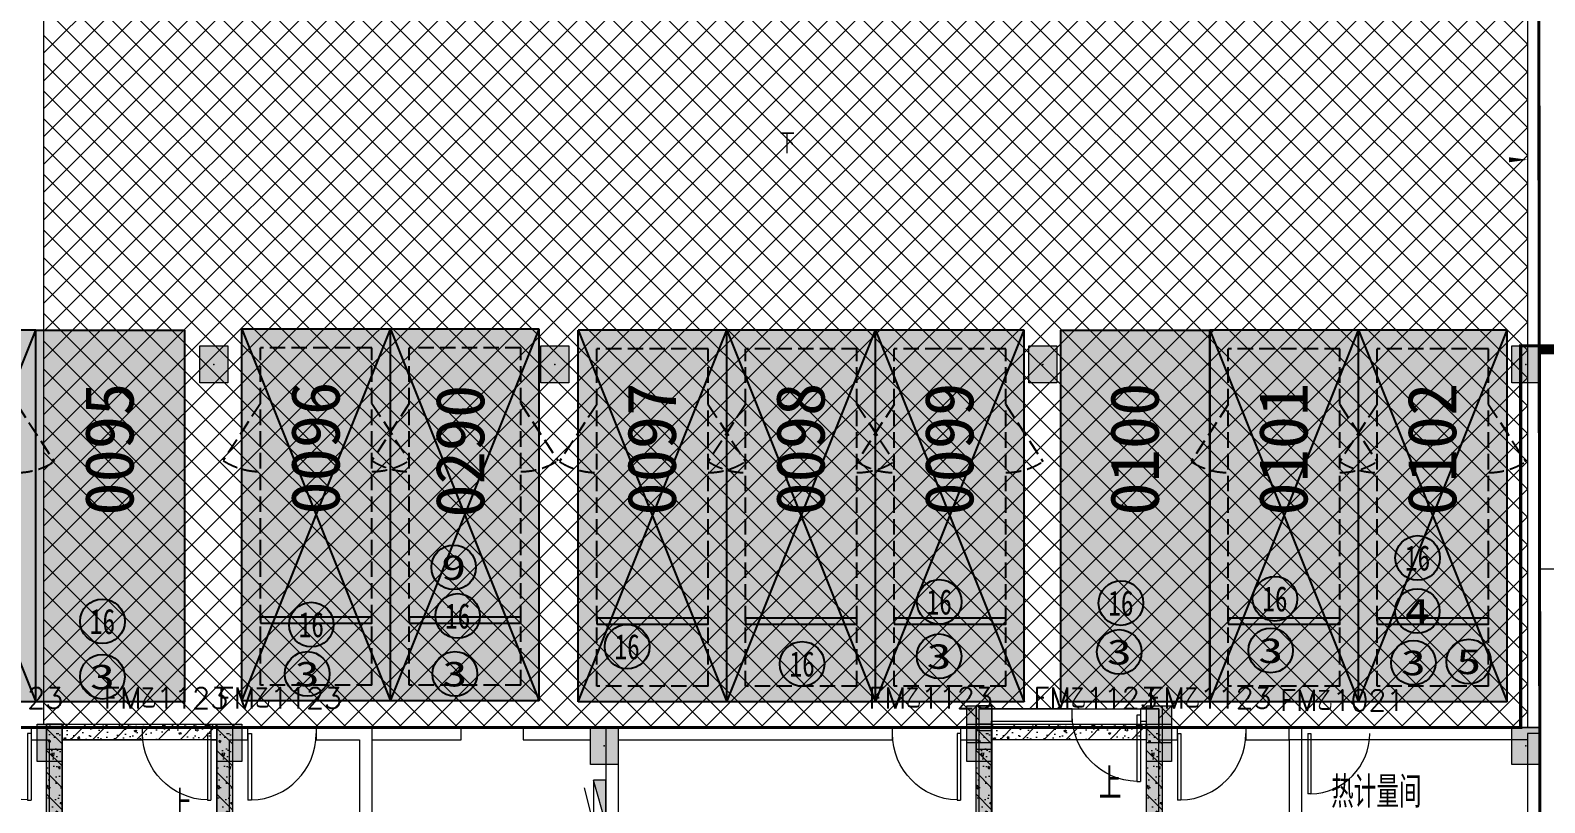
# Model space of a CAD drawing. Extents: x -264757 to 1033689, y 4049843 to 4347093.
# Drawn here: x -49302 to -24865, y 4259662 to 4272132 of the extents above; entities that cross this region are included whole.
import ezdxf
from ezdxf.enums import TextEntityAlignment as Align
from ezdxf.xclip import XClip

# ---------------------------------------------------------------- set-up
doc = ezdxf.new("R2010")
doc.units = 0
doc.header["$LTSCALE"] = 1000
doc.header["$MEASUREMENT"] = 0
doc.header["$XCLIPFRAME"] = 0
doc.linetypes.add('AX-01DK-PB01$1$A-001-车位参照B1$0$A-001-车位参照B1$0$A-001-车位参照B1$0$A-H4-001-基本图形$0$A-001-车位B1$0$DASH', pattern=[0.35, 0.25, -0.1])
doc.linetypes.add('DASH', pattern=[0.35, 0.25, -0.1])
for name, color, linetype in [('AX-01DK-PB01$0$A-2-Text', 8, 'Continuous'), ('不利因素1-紧邻消火栓', 7, 'Continuous'), ('不利因素3-紧邻房间出入口', 7, 'Continuous'), ('不利因素4-紧邻行车坡道', 7, 'Continuous'), ('不利因素5-单面靠墙', 7, 'Continuous'), ('不利因素9-坡道上停车', 7, 'Continuous'), ('不可售车位', 255, 'Continuous'), ('大车位', 7, 'Continuous')]:
    doc.layers.add(name, color=color, linetype=linetype)
doc.layers.add('AX-01DK-PB01$0$AX-001DK-01-PB01-02$0$A-3-WinF(Text)', color=8, linetype='Continuous', plot=False)
doc.layers.add('无关图层', color=8, linetype='Continuous', lineweight=0)
doc.layers.add('车位归属楼栋范围线', color=7, linetype='Continuous', true_color=0x19e6c7)
doc.styles.add('AX-01DK-PB01$0$_TCH_DIM', font='SIMPLEX', dxfattribs={"bigfont": 'GBCBIG'})
doc.styles.add('AX-01DK-PB01$0$AX-001DK-01-PB01-02$0$_TCH_WINDOW', font='SIMPLEX', dxfattribs={"bigfont": 'GBCBIG'})
doc.styles.add('AX-01DK-PB01$1$AX-001DK-01-PB01-02$0$Standard', font='gbenor.shx', dxfattribs={"bigfont": 'gbcbig.shx'})
doc.styles.add('AX-ACK-BIANH1$0$黑体', font='simhei.ttf')
doc.styles.add('AX-ACK-P01-WALL$0$黑体', font='simhei.ttf')
doc.styles.add('SX-ACK-PB01-WNC-ALL$0$黑体', font='simhei.ttf')
doc.styles.add('黑体', font='simhei.ttf')

# ---------------------------------------------------------------- blocks, each defined once
blk = doc.blocks.new('SX-ACK-PB01-WNC-ALL$0$20200722.21182536')
at = {"layer": '不利因素3-紧邻房间出入口', "true_color": 0xe4d218}
h = blk.add_hatch(color=52, dxfattribs=at)
h.dxf.hatch_style = 1
edge = h.paths.add_edge_path()
edge.add_arc((360, 360), 360, 0, 360)
at = {"layer": '不利因素3-紧邻房间出入口'}
blk.add_circle((360, 360), 360, dxfattribs=at)
at = {"layer": '不利因素3-紧邻房间出入口', "style": 'SX-ACK-PB01-WNC-ALL$0$黑体', "width": 1.390625}
blk.add_text('3', height=407, dxfattribs=at).set_placement((156, 156), (564, 156), align=Align.FIT)
blk = doc.blocks.new('20200722.21182971')
at = {"layer": '不利因素4-紧邻行车坡道', "true_color": 0x9591ce}
h = blk.add_hatch(color=193, dxfattribs=at)
h.dxf.hatch_style = 1
edge = h.paths.add_edge_path()
edge.add_arc((360, 360), 360, 0, 360)
at = {"layer": '不利因素4-紧邻行车坡道'}
blk.add_circle((360, 360), 360, dxfattribs=at)
at = {"layer": '不利因素4-紧邻行车坡道', "style": '黑体', "width": 1.390625}
blk.add_text('4', height=407, dxfattribs=at).set_placement((156, 156), (564, 156), align=Align.FIT)
blk = doc.blocks.new('AX-ACK-P01-WALL$0$20200722.21184440')
at = {"layer": '不利因素9-坡道上停车', "true_color": 0x6a96bd}
h = blk.add_hatch(color=153, dxfattribs=at)
h.dxf.hatch_style = 1
edge = h.paths.add_edge_path()
edge.add_arc((360, 360), 360, 0, 360)
at = {"layer": '不利因素9-坡道上停车'}
blk.add_circle((360, 360), 360, dxfattribs=at)
at = {"layer": '不利因素9-坡道上停车', "style": 'AX-ACK-P01-WALL$0$黑体', "width": 0.695313}
blk.add_text('16', height=407.3, dxfattribs=at).set_placement((156, 156), (564, 156), align=Align.FIT)
blk = doc.blocks.new('20200722.21175556')
at = {"layer": '不利因素1-紧邻消火栓', "true_color": 0x3c6a45}
h = blk.add_hatch(color=97, dxfattribs=at)
h.dxf.hatch_style = 1
edge = h.paths.add_edge_path()
edge.add_arc((360, 360), 360, 0, 360)
at = {"layer": '不利因素1-紧邻消火栓'}
blk.add_circle((360, 360), 360, dxfattribs=at)
at = {"layer": '不利因素1-紧邻消火栓', "style": '黑体', "width": 1.390625}
blk.add_text('9', height=407, dxfattribs=at).set_placement((156, 156), (564, 156), align=Align.FIT)
blk = doc.blocks.new('SX-ACK-PB01-WNC-ALL$0$20200722.21183209')
at = {"layer": '不利因素5-单面靠墙', "true_color": 0x6d711d}
h = blk.add_hatch(color=66, dxfattribs=at)
h.dxf.hatch_style = 1
edge = h.paths.add_edge_path()
edge.add_arc((360, 360), 360, 0, 360)
at = {"layer": '不利因素5-单面靠墙'}
blk.add_circle((360, 360), 360, dxfattribs=at)
at = {"layer": '不利因素5-单面靠墙', "style": 'SX-ACK-PB01-WNC-ALL$0$黑体', "width": 1.390625}
blk.add_text('5', height=407, dxfattribs=at).set_placement((156, 156), (564, 156), align=Align.FIT)
blk = doc.blocks.new('sadfsadfasf')
at = {"layer": '不可售车位', "true_color": 0x757b8a}
h = blk.add_hatch(color=8, dxfattribs=at)
h.dxf.hatch_style = 1
h.paths.add_polyline_path([(2400, 6000), (2400, 0), (0, 0), (0, 6000)])
at = {"layer": '不可售车位', "color": 8, "true_color": 0x757b8a}
blk.add_lwpolyline([(2400, 6000), (2400, 0), (0, 0), (0, 6000)], close=True, dxfattribs=at)
blk = doc.blocks.new('AX-01DK-PB01$0$$DorLib2D$00000001')
at = {"layer": '无关图层'}
for p, q in [((0.45, 0.975), (0.5, 0.975)), ((0.45, 0), (0.45, 0.975)), ((0.5, 0), (0.5, 0.975)), ((0.5, 0), (0.45, 0))]:
    blk.add_line(p, q, dxfattribs=at)
at = {"layer": '无关图层', "lineweight": 13}
blk.add_arc((0.475, 0), 0.975, 91.4693, 180, dxfattribs=at)
blk = doc.blocks.new('AX-01DK-PB01$0$$DorLib2D$00000213')
at = {"layer": '无关图层', "const_width": 0.02}
blk.add_lwpolyline([(0.5, 0), (-0.5, 0)], dxfattribs=at)
blk = doc.blocks.new('SX-613-PB02-WNC')
at = {"layer": '无关图层'}
for points in [[(21350, 16270), (21350, 15670), (20950, 15670), (20950, 16270)], [(21350, 16270), (21100, 16270), (21100, 15870), (21350, 15870)], [(24250, 16270), (24250, 15670), (23850, 15670), (23850, 16270)], [(36350, 16270), (36350, 15670), (35950, 15670), (35950, 16270)], [(36350, 16270), (36100, 16270), (36100, 15870), (36350, 15870)], [(39250, 16270), (39250, 15670), (38850, 15670), (38850, 16270)]]:
    blk.add_hatch(color=256, dxfattribs=at).paths.add_polyline_path(points)
h = blk.add_hatch(color=256, dxfattribs=at)
h.dxf.hatch_style = 1
h.paths.add_polyline_path([(21100, 16220), (21350, 16220), (21350, 12650), (21100, 12650)])
h = blk.add_hatch(color=256, dxfattribs=at)
h.dxf.hatch_style = 1
h.paths.add_polyline_path([(23850, 16220), (24100, 16220), (24100, 12650), (23850, 12650)])
h = blk.add_hatch(color=256, dxfattribs=at)
h.dxf.hatch_style = 1
h.paths.add_polyline_path([(36100, 16220), (36350, 16220), (36350, 12650), (36100, 12650)])
h = blk.add_hatch(color=256, dxfattribs=at)
h.dxf.hatch_style = 1
h.paths.add_polyline_path([(38850, 16220), (39100, 16220), (39100, 12650), (38850, 12650)])
for points in [[(21350, 16270), (21350, 15670), (20950, 15670), (20950, 16270)], [(21350, 12550), (21100, 12550), (21100, 16270), (21350, 16270)], [(21100, 16270), (21350, 16270), (21350, 12650), (21100, 12650)], [(21350, 16270), (21100, 16270), (21100, 15870), (21350, 15870)], [(24250, 16270), (24250, 15670), (23850, 15670), (23850, 16270)], [(24100, 12550), (23850, 12550), (23850, 16270), (24100, 16270)], [(23850, 16270), (24100, 16270), (24100, 12650), (23850, 12650)], [(36350, 16270), (36350, 15670), (35950, 15670), (35950, 16270)], [(36350, 12550), (36100, 12550), (36100, 16270), (36350, 16270)], [(36100, 16270), (36350, 16270), (36350, 12650), (36100, 12650)], [(36350, 16270), (36100, 16270), (36100, 15870), (36350, 15870)], [(39250, 16270), (39250, 15670), (38850, 15670), (38850, 16270)], [(39100, 12550), (38850, 12550), (38850, 16270), (39100, 16270)], [(38850, 16270), (39100, 16270), (39100, 12650), (38850, 12650)]]:
    blk.add_lwpolyline(points, close=True, dxfattribs=at)
blk = doc.blocks.new('SX-613-PB02-DQ')
at = {"layer": '无关图层'}
h = blk.add_hatch(dxfattribs=at)
h.set_pattern_fill('ARMORED', color=256, scale=50, angle=90, style=0)
h.set_pattern_definition([(140, (4127576.97, 75403.6), (31.376067, 358.630091), [37.5, -412.5]), (85, (4127576.97, 75403.6), (-376.096067, -69.375667), [30, -330]), (190.4514, (4127579.6, 75433.5), (-344.71977, 289.25469), [31.870095, -350.571056]), (136.1842, (4127476.97, 75403.6), (82.759507, 533.620524), [56.25, -618.75]), (186.6356, (4127483.87, 75448.1), (-487.058935, 467.33135), [47.805144, -525.8565]), (81.1842, (4127476.97, 75403.6), (-487.0593, 467.33097), [45, -495]), (111, (4127501.97, 75453.6), (201.309445, 298.453526), [37.5, -412.5]), (56, (4127501.97, 75453.6), (-362.575023, 121.657666), [30, -330]), (161.4514, (4127518.75, 75478.5), (-161.265248, 420.111314), [31.870095, -350.571056]), (127.5, (4127576.97, 75403.61), (-166.446927, 6.0799277), [0, -326, 0, -335, 0, -331.25]), (97.5, (4127576.97, 75403.61), (-197.205856, 131.534769), [0, -191, 0, -318.5, 0, -126.25]), (57.5, (4127576.97, 75292.11), (11.277436, 266.911218), [0, -125, 0, -390, 0, -517.5]), (47.5, (4127576.97, 75242.11), (-50.052491, 291.593085), [0, -162.5, 0, -259, 0, -367.5]), (135, (4127576.97, 75403.6), (-176.776695, -176.776695), [])])
h.paths.add_polyline_path([(22199, 13950), (22199, 17870), (22449, 17870), (22449, 13950)])
h = blk.add_hatch(dxfattribs=at)
h.set_pattern_fill('ARMORED', color=256, scale=50, style=0)
h.set_pattern_definition([(50, (82483.1, -4087458.02), (358.630091, -31.376067), [37.5, -412.5]), (355, (82483.1, -4087458.02), (-69.375667, 376.096067), [30, -330]), (100.4514, (82513, -4087460.64), (289.25469, 344.71977), [31.870095, -350.571056]), (46.1842, (82483.1, -4087358), (533.620524, -82.759507), [56.25, -618.75]), (96.6356, (82527.6, -4087364.9), (467.33135, 487.058935), [47.805144, -525.8565]), (351.1842, (82483.1, -4087358), (467.33097, 487.0593), [45, -495]), (21, (82533.1, -4087383.02), (298.453526, -201.309445), [37.5, -412.5]), (326, (82533.1, -4087383.02), (121.657666, 362.575023), [30, -330]), (71.4514, (82557.98, -4087399.8), (420.111314, 161.265248), [31.870095, -350.571056]), (37.5, (82483.11, -4087458.02), (6.0799277, 166.446927), [0, -326, 0, -335, 0, -331.25]), (7.5, (82483.11, -4087458.02), (131.534769, 197.205856), [0, -191, 0, -318.5, 0, -126.25]), (327.5, (82371.61, -4087458.02), (266.911218, -11.277436), [0, -125, 0, -390, 0, -517.5]), (317.5, (82321.6, -4087458.02), (291.593085, 50.052491), [0, -162.5, 0, -259, 0, -367.5]), (45, (82483.1, -4087458.02), (-176.776695, 176.776695), [])])
h.paths.add_polyline_path([(22449, 17920), (24949, 17920), (24949, 17670), (22449, 17670)])
h = blk.add_hatch(dxfattribs=at)
h.set_pattern_fill('ARMORED', color=256, scale=50, angle=90, style=0)
h.set_pattern_definition([(140, (4130326.97, 75403.6), (31.376067, 358.630091), [37.5, -412.5]), (85, (4130326.97, 75403.6), (-376.096067, -69.375667), [30, -330]), (190.4514, (4130329.6, 75433.5), (-344.71977, 289.25469), [31.870095, -350.571056]), (136.1842, (4130226.97, 75403.6), (82.759507, 533.620524), [56.25, -618.75]), (186.6356, (4130233.87, 75448.1), (-487.058935, 467.33135), [47.805144, -525.8565]), (81.1842, (4130226.97, 75403.6), (-487.0593, 467.33097), [45, -495]), (111, (4130251.97, 75453.6), (201.309445, 298.453526), [37.5, -412.5]), (56, (4130251.97, 75453.6), (-362.575023, 121.657666), [30, -330]), (161.4514, (4130268.75, 75478.48), (-161.265248, 420.111314), [31.870095, -350.571056]), (127.5, (4130326.97, 75403.61), (-166.446927, 6.0799277), [0, -326, 0, -335, 0, -331.25]), (97.5, (4130326.97, 75403.61), (-197.205856, 131.534769), [0, -191, 0, -318.5, 0, -126.25]), (57.5, (4130326.97, 75292.11), (11.277436, 266.911218), [0, -125, 0, -390, 0, -517.5]), (47.5, (4130326.97, 75242.1), (-50.052491, 291.593085), [0, -162.5, 0, -259, 0, -367.5]), (135, (4130326.97, 75403.6), (-176.776695, -176.776695), [])])
h.paths.add_polyline_path([(24949, 13950), (24949, 17870), (25199, 17870), (25199, 13950)])
h = blk.add_hatch(dxfattribs=at)
h.set_pattern_fill('ARMORED', color=256, scale=50, angle=90, style=0)
h.set_pattern_definition([(140, (4142577.15, 75403.6), (31.376067, 358.630091), [37.5, -412.5]), (85, (4142577.15, 75403.6), (-376.096067, -69.375667), [30, -330]), (190.4514, (4142579.77, 75433.5), (-344.71977, 289.25469), [31.870095, -350.571056]), (136.1842, (4142477.15, 75403.6), (82.759507, 533.620524), [56.25, -618.75]), (186.6356, (4142484.05, 75448.1), (-487.058935, 467.33135), [47.805144, -525.8565]), (81.1842, (4142477.15, 75403.6), (-487.0593, 467.33097), [45, -495]), (111, (4142502.15, 75453.6), (201.309445, 298.453526), [37.5, -412.5]), (56, (4142502.15, 75453.6), (-362.575023, 121.657666), [30, -330]), (161.4514, (4142518.93, 75478.5), (-161.265248, 420.111314), [31.870095, -350.571056]), (127.5, (4142577.15, 75403.61), (-166.446927, 6.0799277), [0, -326, 0, -335, 0, -331.25]), (97.5, (4142577.15, 75403.61), (-197.205856, 131.534769), [0, -191, 0, -318.5, 0, -126.25]), (57.5, (4142577.15, 75292.11), (11.277436, 266.911218), [0, -125, 0, -390, 0, -517.5]), (47.5, (4142577.15, 75242.11), (-50.052491, 291.593085), [0, -162.5, 0, -259, 0, -367.5]), (135, (4142577.15, 75403.6), (-176.776695, -176.776695), [])])
h.paths.add_polyline_path([(37199, 13950), (37199, 17870), (37449, 17870), (37449, 13950)])
h = blk.add_hatch(dxfattribs=at)
h.set_pattern_fill('ARMORED', color=256, scale=50, style=0)
h.set_pattern_definition([(50, (97482.93, -4087458.02), (358.630091, -31.376067), [37.5, -412.5]), (355, (97482.93, -4087458.02), (-69.375667, 376.096067), [30, -330]), (100.4514, (97512.8, -4087460.64), (289.25469, 344.71977), [31.870095, -350.571056]), (46.1842, (97482.93, -4087358), (533.620524, -82.759507), [56.25, -618.75]), (96.6356, (97527.4, -4087364.9), (467.33135, 487.058935), [47.805144, -525.8565]), (351.1842, (97482.9, -4087358), (467.33097, 487.0593), [45, -495]), (21, (97532.93, -4087383.02), (298.453526, -201.309445), [37.5, -412.5]), (326, (97532.93, -4087383.02), (121.657666, 362.575023), [30, -330]), (71.4514, (97557.8, -4087399.8), (420.111314, 161.265248), [31.870095, -350.571056]), (37.5, (97482.93, -4087458.02), (6.0799277, 166.446927), [0, -326, 0, -335, 0, -331.25]), (7.5, (97482.93, -4087458.02), (131.534769, 197.205856), [0, -191, 0, -318.5, 0, -126.25]), (327.5, (97371.43, -4087458.02), (266.911218, -11.277436), [0, -125, 0, -390, 0, -517.5]), (317.5, (97321.43, -4087458.02), (291.593085, 50.052491), [0, -162.5, 0, -259, 0, -367.5]), (45, (97482.93, -4087458.02), (-176.776695, 176.776695), [])])
h.paths.add_polyline_path([(37449, 17920), (39949, 17920), (39949, 17670), (37449, 17670)])
h = blk.add_hatch(dxfattribs=at)
h.set_pattern_fill('ARMORED', color=256, scale=50, angle=90, style=0)
h.set_pattern_definition([(140, (4145327.15, 75403.6), (31.376067, 358.630091), [37.5, -412.5]), (85, (4145327.15, 75403.6), (-376.096067, -69.375667), [30, -330]), (190.4514, (4145329.77, 75433.5), (-344.71977, 289.25469), [31.870095, -350.571056]), (136.1842, (4145227.15, 75403.6), (82.759507, 533.620524), [56.25, -618.75]), (186.6356, (4145234.05, 75448.1), (-487.058935, 467.33135), [47.805144, -525.8565]), (81.1842, (4145227.15, 75403.6), (-487.0593, 467.33097), [45, -495]), (111, (4145252.15, 75453.6), (201.309445, 298.453526), [37.5, -412.5]), (56, (4145252.15, 75453.6), (-362.575023, 121.657666), [30, -330]), (161.4514, (4145268.93, 75478.48), (-161.265248, 420.111314), [31.870095, -350.571056]), (127.5, (4145327.15, 75403.61), (-166.446927, 6.0799277), [0, -326, 0, -335, 0, -331.25]), (97.5, (4145327.15, 75403.61), (-197.205856, 131.534769), [0, -191, 0, -318.5, 0, -126.25]), (57.5, (4145327.15, 75292.11), (11.277436, 266.911218), [0, -125, 0, -390, 0, -517.5]), (47.5, (4145327.15, 75242.1), (-50.052491, 291.593085), [0, -162.5, 0, -259, 0, -367.5]), (135, (4145327.15, 75403.6), (-176.776695, -176.776695), [])])
h.paths.add_polyline_path([(39949, 13950), (39949, 17870), (40199, 17870), (40199, 13950)])
for points in [[(22199, 13950), (22199, 17920), (22449, 17920), (22449, 13950)], [(22449, 17920), (24949, 17920), (24949, 17670), (22449, 17670)], [(24949, 13950), (24949, 17920), (25199, 17920), (25199, 13950)], [(37199, 13950), (37199, 17920), (37449, 17920), (37449, 13950)], [(37449, 17920), (39949, 17920), (39949, 17670), (37449, 17670)], [(39949, 13950), (39949, 17920), (40199, 17920), (40199, 13950)]]:
    blk.add_lwpolyline(points, close=True, dxfattribs=at)
blk = doc.blocks.new('SX-CK-PB001-WNC$1$20211103.13313578')
at = {"layer": '无关图层'}
h = blk.add_hatch(color=256, dxfattribs=at)
h.dxf.hatch_style = 1
h.paths.add_polyline_path([(0, 600), (450, 600), (450, 0), (0, 0)])
blk.add_lwpolyline([(0, 600), (450, 600), (450, 0), (0, 0)], close=True, dxfattribs=at)
blk.add_point((225, 300), dxfattribs=at)
blk = doc.blocks.new('PX-03CK-XHS$1$$TWTSYS$00000508')
at = {"layer": '无关图层'}
for p, q in [((-0.5, 0.5), (0.324, 1.224)), ((-0.5, 0.5), (-0.5, -0.5)), ((-0.5, -0.5), (0.5, 0.5)), ((0.5, 0.5), (-0.5, 0.5)), ((0.5, -0.5), (0.5, 0.5)), ((-0.5, -0.5), (0.5, -0.5))]:
    blk.add_line(p, q, dxfattribs=at)
blk.add_solid([(0.5, -0.5), (0.5, 0.5), (-0.5, -0.5)], dxfattribs=at)

msp = doc.modelspace()

# ---------------------------------------------------------------- hatches: boundary and pattern name
at = {"layer": '大车位', "true_color": 0xe806f9}
h = msp.add_hatch(color=6, dxfattribs=at)
h.dxf.hatch_style = 1
h.paths.add_polyline_path([(-49214.5, 4267291.8), (-49214.5, 4261291.8), (-51614.5, 4261291.8), (-51614.5, 4267291.8)])
h = msp.add_hatch(color=6, dxfattribs=at)
h.dxf.hatch_style = 1
h.paths.add_polyline_path([(-43489.2, 4267308), (-43489.2, 4261308), (-45889.2, 4261308), (-45889.2, 4267308)])
h = msp.add_hatch(color=6, dxfattribs=at)
h.dxf.hatch_style = 1
h.paths.add_polyline_path([(-41089.2, 4267308), (-41089.2, 4261308), (-43489.2, 4261308), (-43489.2, 4267308)])
h = msp.add_hatch(color=6, dxfattribs=at)
h.dxf.hatch_style = 1
h.paths.add_polyline_path([(-38062.6, 4267291.8), (-38062.6, 4261291.8), (-40462.6, 4261291.8), (-40462.6, 4267291.8)])
h = msp.add_hatch(color=6, dxfattribs=at)
h.dxf.hatch_style = 1
h.paths.add_polyline_path([(-35662.6, 4267291.8), (-35662.6, 4261291.8), (-38062.6, 4261291.8), (-38062.6, 4267291.8)])
h = msp.add_hatch(color=6, dxfattribs=at)
h.dxf.hatch_style = 1
h.paths.add_polyline_path([(-33262.6, 4267291.8), (-33262.6, 4261291.8), (-35662.6, 4261291.8), (-35662.6, 4267291.8)])
h = msp.add_hatch(color=6, dxfattribs=at)
h.dxf.hatch_style = 1
h.paths.add_polyline_path([(-27870.6, 4267291.8), (-27870.6, 4261291.8), (-30270.6, 4261291.8), (-30270.6, 4267291.8)])
h = msp.add_hatch(color=6, dxfattribs=at)
h.dxf.hatch_style = 1
h.paths.add_polyline_path([(-25470.6, 4267291.8), (-25470.6, 4261291.8), (-27870.6, 4261291.8), (-27870.6, 4267291.8)])
at = {"layer": '无关图层'}
for points in [[(-33789.3, 4261228), (-33789.3, 4260628), (-34189.3, 4260628), (-34189.3, 4261228)], [(-33789.1, 4261228), (-34039.1, 4261228), (-34039.1, 4260828), (-33789.1, 4260828)], [(-30889.1, 4261228), (-30889.1, 4260628), (-31289.1, 4260628), (-31289.1, 4261228)], [(-48789.1, 4260928), (-48789.1, 4260328), (-49189.1, 4260328), (-49189.1, 4260928)], [(-48789.1, 4260928), (-49039.1, 4260928), (-49039.1, 4260528), (-48789.1, 4260528)], [(-45888.9, 4260928), (-45888.9, 4260328), (-46288.9, 4260328), (-46288.9, 4260928)]]:
    msp.add_hatch(color=256, dxfattribs=at).paths.add_polyline_path(points)
h = msp.add_hatch(color=256, dxfattribs=at)
h.dxf.hatch_style = 1
h.paths.add_polyline_path([(-34039.1, 4261228), (-33789.1, 4261228), (-33789.1, 4257308), (-34039.1, 4257308)])
h = msp.add_hatch(color=256, dxfattribs=at)
h.dxf.hatch_style = 1
h.paths.add_polyline_path([(-31289.1, 4261228), (-31039.1, 4261228), (-31039.1, 4257308), (-31289.1, 4257308)])
h = msp.add_hatch(color=256, dxfattribs=at)
h.dxf.hatch_style = 1
h.paths.add_polyline_path([(-49039.1, 4260878), (-48789.1, 4260878), (-48789.1, 4257308), (-49039.1, 4257308)])
h = msp.add_hatch(color=256, dxfattribs=at)
h.dxf.hatch_style = 1
h.paths.add_polyline_path([(-46289.1, 4260878), (-46039.1, 4260878), (-46039.1, 4257308), (-46289.1, 4257308)])

# ---------------------------------------------------------------- linework, layer by layer
at = {"layer": '大车位', "color": 83}
for p, q in [((-49214.5, 4267291.8, 0), (-51614.5, 4267291.8, 0)), ((-49214.5, 4261291.8), (-49214.5, 4267291.8, 0)), ((-45889.2, 4261308, 0), (-45889.2, 4267308)), ((-43489.2, 4267308), (-45889.2, 4267308)), ((-43489.2, 4261308, 0), (-43489.2, 4267308)), ((-41089.2, 4267308), (-43489.2, 4267308)), ((-43489.2, 4261308, 0), (-43489.2, 4267308)), ((-41089.2, 4261308, 0), (-41089.2, 4267308)), ((-40462.6, 4261291.8, 0), (-40462.6, 4267291.8, 0)), ((-38062.6, 4267291.8, 0), (-40462.6, 4267291.8, 0)), ((-38062.6, 4261291.8, 0), (-38062.6, 4267291.8, 0)), ((-38062.6, 4261291.8, 0), (-38062.6, 4267291.8, 0)), ((-35662.6, 4267291.8, 0), (-38062.6, 4267291.8, 0)), ((-35662.6, 4261291.8, 0), (-35662.6, 4267291.8, 0)), ((-35662.6, 4261291.8, 0), (-35662.6, 4267291.8, 0)), ((-33262.6, 4267291.8, 0), (-35662.6, 4267291.8, 0)), ((-33262.6, 4261291.8, 0), (-33262.6, 4267291.8, 0)), ((-30270.6, 4261291.8, 0), (-30270.6, 4267291.8, 0)), ((-27870.6, 4267291.8, 0), (-30270.6, 4267291.8, 0)), ((-27870.6, 4261291.8, 0), (-27870.6, 4267291.8, 0)), ((-27870.6, 4261291.8, 0), (-27870.6, 4267291.8, 0)), ((-25470.6, 4267291.8, 0), (-27870.6, 4267291.8, 0)), ((-25470.6, 4261291.8, 0), (-25470.6, 4267291.8, 0)), ((-49214.5, 4261291.8), (-51614.5, 4261291.8)), ((-43489.2, 4261308, 0), (-45889.2, 4261308, 0)), ((-41089.2, 4261308, 0), (-43489.2, 4261308, 0)), ((-38062.6, 4261291.8, 0), (-40462.6, 4261291.8, 0)), ((-35662.6, 4261291.8, 0), (-38062.6, 4261291.8, 0)), ((-33262.6, 4261291.8, 0), (-35662.6, 4261291.8, 0)), ((-27870.6, 4261291.8, 0), (-30270.6, 4261291.8, 0)), ((-25470.6, 4261291.8, 0), (-27870.6, 4261291.8, 0))]:
    msp.add_line(p, q, dxfattribs=at)
at = {"layer": '大车位', "color": 8, "linetype": 'AX-01DK-PB01$1$A-001-车位参照B1$0$A-001-车位参照B1$0$A-001-车位参照B1$0$A-H4-001-基本图形$0$A-001-车位B1$0$DASH'}
for p, q in [((-43789.2, 4267008), (-45589.2, 4267008)), ((-45589.2, 4261558, 0), (-45589.2, 4267008)), ((-43789.2, 4261558, 0), (-43789.2, 4267008)), ((-41389.2, 4267008), (-43189.2, 4267008)), ((-43189.2, 4261558, 0), (-43189.2, 4267008)), ((-41389.2, 4261558, 0), (-41389.2, 4267008)), ((-38362.6, 4266991.8, 0), (-40162.6, 4266991.8, 0)), ((-40162.6, 4261541.8, 0), (-40162.6, 4266991.8, 0)), ((-38362.6, 4261541.8, 0), (-38362.6, 4266991.8, 0)), ((-35962.6, 4266991.8, 0), (-37762.6, 4266991.8, 0)), ((-37762.6, 4261541.8, 0), (-37762.6, 4266991.8, 0)), ((-35962.6, 4261541.8, 0), (-35962.6, 4266991.8, 0)), ((-33562.6, 4266991.8, 0), (-35362.6, 4266991.8, 0)), ((-35362.6, 4261541.8, 0), (-35362.6, 4266991.8, 0)), ((-33562.6, 4261541.8, 0), (-33562.6, 4266991.8, 0)), ((-28170.6, 4266991.8, 0), (-29970.6, 4266991.8, 0)), ((-29970.6, 4261541.8, 0), (-29970.6, 4266991.8, 0)), ((-28170.6, 4261541.8, 0), (-28170.6, 4266991.8, 0)), ((-25770.6, 4266991.8, 0), (-27570.6, 4266991.8, 0)), ((-27570.6, 4261541.8, 0), (-27570.6, 4266991.8, 0)), ((-25770.6, 4261541.8, 0), (-25770.6, 4266991.8, 0)), ((-43789.2, 4261558, 0), (-45589.2, 4261558, 0)), ((-41389.2, 4261558, 0), (-43189.2, 4261558, 0)), ((-38362.6, 4261541.8, 0), (-40162.6, 4261541.8, 0)), ((-35962.6, 4261541.8, 0), (-37762.6, 4261541.8, 0)), ((-33562.6, 4261541.8, 0), (-35362.6, 4261541.8, 0)), ((-28170.6, 4261541.8, 0), (-29970.6, 4261541.8, 0)), ((-25770.6, 4261541.8, 0), (-27570.6, 4261541.8, 0))]:
    msp.add_line(p, q, dxfattribs=at)
at = {"layer": '大车位', "color": 83, "elevation": 0}
for points in [[(-51614.5, 4267291.8), (-49214.5, 4261291.8)], [(-51614.5, 4261291.8), (-49214.5, 4267291.8)], [(-45889.2, 4267308), (-43489.2, 4261308)], [(-45889.2, 4261308), (-43489.2, 4267308)], [(-43489.2, 4267308), (-41089.2, 4261308)], [(-43489.2, 4261308), (-41089.2, 4267308)], [(-40462.6, 4267291.8), (-38062.6, 4261291.8)], [(-40462.6, 4261291.8), (-38062.6, 4267291.8)], [(-38062.6, 4267291.8), (-35662.6, 4261291.8)], [(-38062.6, 4261291.8), (-35662.6, 4267291.8)], [(-35662.6, 4267291.8), (-33262.6, 4261291.8)], [(-35662.6, 4261291.8), (-33262.6, 4267291.8)], [(-30270.6, 4267291.8), (-27870.6, 4261291.8)], [(-30270.6, 4261291.8), (-27870.6, 4267291.8)], [(-27870.6, 4267291.8), (-25470.6, 4261291.8)], [(-27870.6, 4261291.8), (-25470.6, 4267291.8)]]:
    msp.add_lwpolyline(points, dxfattribs=at)
at = {"layer": '大车位', "linetype": 'AX-01DK-PB01$1$A-001-车位参照B1$0$A-001-车位参照B1$0$A-001-车位参照B1$0$A-H4-001-基本图形$0$A-001-车位B1$0$DASH', "elevation": 0}
for points in [[(-49514.5, 4266091.8), (-48914.5, 4265169.8)], [(-45589.2, 4266108), (-46189.2, 4265186.1)], [(-43189.2, 4266108), (-43789.2, 4265186.1)], [(-43789.2, 4266108), (-43189.2, 4265186.1)], [(-41389.2, 4266108), (-40789.2, 4265186.1)], [(-40162.6, 4266091.8), (-40762.6, 4265169.8)], [(-38362.6, 4266091.8), (-37762.6, 4265169.8)], [(-37762.6, 4266091.8), (-38362.6, 4265169.8)], [(-35962.6, 4266091.8), (-35362.6, 4265169.8)], [(-35362.6, 4266091.8), (-35962.6, 4265169.8)], [(-33562.6, 4266091.8), (-32962.6, 4265169.8)], [(-29970.6, 4266091.8), (-30570.6, 4265169.8)], [(-28170.6, 4266091.8), (-27570.6, 4265169.8)], [(-27570.6, 4266091.8), (-28170.6, 4265169.8)], [(-25770.6, 4266091.8), (-25170.6, 4265169.8)]]:
    msp.add_lwpolyline(points, dxfattribs=at)
at = {"layer": '大车位', "elevation": 0}
for points in [[(-45589.2, 4262558), (-43789.2, 4262558), (-43789.2, 4262658), (-45589.2, 4262658)], [(-43189.2, 4262558), (-41389.2, 4262558), (-41389.2, 4262658), (-43189.2, 4262658)], [(-40162.6, 4262541.8), (-38362.6, 4262541.8), (-38362.6, 4262641.8), (-40162.6, 4262641.8)], [(-37762.6, 4262541.8), (-35962.6, 4262541.8), (-35962.6, 4262641.8), (-37762.6, 4262641.8)], [(-35362.6, 4262541.8), (-33562.6, 4262541.8), (-33562.6, 4262641.8), (-35362.6, 4262641.8)], [(-29970.6, 4262541.8), (-28170.6, 4262541.8), (-28170.6, 4262641.8), (-29970.6, 4262641.8)], [(-27570.6, 4262541.8), (-25770.6, 4262541.8), (-25770.6, 4262641.8), (-27570.6, 4262641.8)]]:
    msp.add_lwpolyline(points, close=True, dxfattribs=at)
at = {"layer": '大车位', "linetype": 'AX-01DK-PB01$1$A-001-车位参照B1$0$A-001-车位参照B1$0$A-001-车位参照B1$0$A-H4-001-基本图形$0$A-001-车位B1$0$DASH'}
for centre, start, end in [((-49514.5, 4266091.8, 0), 270, 303.05573), ((-45589.2, 4266108), 236.94427, 270), ((-43189.2, 4266108), 236.94427, 270), ((-43789.2, 4266108), 270, 303.05573), ((-41389.2, 4266108), 270, 303.05573), ((-40162.6, 4266091.8, 0), 236.94427, 270), ((-38362.6, 4266091.8, 0), 270, 303.05573), ((-37762.6, 4266091.8, 0), 236.94427, 270), ((-35962.6, 4266091.8, 0), 270, 303.05573), ((-35362.6, 4266091.8, 0), 236.94427, 270), ((-33562.6, 4266091.8, 0), 270, 303.05573), ((-29970.6, 4266091.8, 0), 236.94427, 270), ((-28170.6, 4266091.8, 0), 270, 303.05573), ((-27570.6, 4266091.8, 0), 236.94427, 270), ((-25770.6, 4266091.8, 0), 270, 303.05573)]:
    msp.add_arc(centre, 1100, start, end, dxfattribs=at)
at = {"layer": '无关图层'}
for p, q in [((-49089.6, 4286158), (-49089.8, 4260928)), ((-49089.7, 4267270.4), (-30202.1, 4286158)), ((-49089.7, 4266821.4), (-29939.6, 4285971.5)), ((-49089.7, 4266372.3), (-29939.6, 4285522.5)), ((-49089.7, 4265923.3), (-29939.6, 4285073.5)), ((-49089.7, 4265474.3), (-29939.6, 4284624.4)), ((-49089.8, 4265025.3), (-29939.6, 4284175.4)), ((-25139.2, 4271004.3), (-38092.9, 4283958)), ((-25139.2, 4271453.3), (-37643.9, 4283958)), ((-25139.2, 4271902.4), (-37194.8, 4283958)), ((-49089.8, 4264576.3), (-29939.6, 4283726.4)), ((-25139.2, 4270555.3), (-38440, 4283856)), ((-25139.2, 4270106.3), (-38439.9, 4283407)), ((-49089.8, 4264127.3), (-29939.6, 4283277.4)), ((-25139.2, 4269657.3), (-38439.9, 4282957.9)), ((-49089.8, 4263678.2), (-29939.6, 4282828.4)), ((-25139.2, 4269208.3), (-38439.8, 4282508.9)), ((-49089.8, 4263229.2), (-29939.6, 4282379.4)), ((-28034.3, 4260878), (-49089.6, 4281933.4)), ((-25139.2, 4268759.3), (-38439.8, 4282059.8)), ((-49089.8, 4262780.2), (-29939.6, 4281930.4)), ((-49089.8, 4262331.2), (-29939.6, 4281481.4)), ((-28483.3, 4260878), (-49089.6, 4281484.3)), ((-25139.2, 4268310.3), (-38439.7, 4281610.8)), ((-49089.8, 4261882.2), (-29939.6, 4281032.3)), ((-28932.3, 4260878), (-49089.6, 4281035.3)), ((-25139.2, 4267861.2), (-38439.7, 4281161.7)), ((-25139.2, 4267412.2), (-38439.7, 4280712.7)), ((-49089.8, 4261433.2), (-29939.6, 4280583.3)), ((-29381.3, 4260878), (-49089.6, 4280586.3)), ((-25139.2, 4266963.2), (-38439.6, 4280263.6)), ((-49089.8, 4260984.1), (-29939.6, 4280134.3)), ((-29830.3, 4260878), (-49089.6, 4280137.3)), ((-25139.2, 4266514.2), (-38439.6, 4279814.5)), ((-30279.4, 4260878), (-49089.7, 4279688.3)), ((-48746.9, 4260878), (-29939.6, 4279685.3)), ((-25139.2, 4266065.2), (-38439.5, 4279365.5)), ((-30728.4, 4260878), (-49089.7, 4279239.3)), ((-48297.9, 4260878), (-29939.6, 4279236.3)), ((-31477.4, 4261178), (-49089.7, 4278790.3)), ((-47848.9, 4260878), (-29939.6, 4278787.3)), ((-25139.2, 4265616.2), (-38439.5, 4278916.4)), ((-31926.4, 4261178), (-49089.7, 4278341.3)), ((-47399.9, 4260878), (-29939.6, 4278338.3)), ((-25139.2, 4265167.2), (-38439.5, 4278467.4)), ((-49089.7, 4271760.5), (-42742.2, 4278108)), ((-49089.7, 4271311.5), (-42293.2, 4278108)), ((-49089.7, 4270862.5), (-41844.2, 4278108)), ((-49089.7, 4270413.5), (-41395.2, 4278108)), ((-49089.7, 4269964.5), (-40946.2, 4278108)), ((-49089.7, 4269515.4), (-40497.1, 4278108)), ((-49089.7, 4269066.4), (-40048.1, 4278108)), ((-49089.7, 4268617.4), (-39599.1, 4278108)), ((-49089.7, 4268168.4), (-39150.1, 4278108)), ((-49089.7, 4267719.4), (-38701.1, 4278108)), ((-46950.8, 4260878), (-29721.6, 4278107.3)), ((-46501.8, 4260878), (-29274.1, 4278105.8)), ((-46052.8, 4260878), (-28826.6, 4278104.3)), ((-45603.8, 4260878), (-28379.1, 4278102.7)), ((-45154.8, 4260878), (-27931.6, 4278101.2)), ((-27585.3, 4260878), (-44815.3, 4278108)), ((-44705.8, 4260878), (-27484.1, 4278099.7)), ((-27136.3, 4260878), (-44366.3, 4278108)), ((-44256.8, 4260878), (-27036.6, 4278098.2)), ((-26687.3, 4260878), (-43917.3, 4278108)), ((-43807.8, 4260878), (-26589.1, 4278096.7)), ((-26238.2, 4260878), (-43468.2, 4278108)), ((-43358.7, 4260878), (-26141.6, 4278095.2)), ((-25789.2, 4260878), (-43019.2, 4278108)), ((-42909.7, 4260878), (-25694.1, 4278093.6)), ((-25340.2, 4260878), (-42570.2, 4278108)), ((-42460.7, 4260878), (-25246.6, 4278092.1)), ((-25139.2, 4261126.1), (-42121.2, 4278108)), ((-25139.2, 4261575.1), (-41672.2, 4278108)), ((-25139.2, 4262024.1), (-41223.2, 4278108)), ((-25139.2, 4262473.1), (-40774.2, 4278108)), ((-25139.2, 4262922.1), (-40325.2, 4278108)), ((-25139.2, 4263371.1), (-39876.1, 4278108)), ((-25139.2, 4263820.1), (-39427.1, 4278108)), ((-25139.2, 4264269.1), (-38978.1, 4278108)), ((-25139.2, 4264718.2), (-38529.1, 4278108)), ((-25139.2, 4260878), (-25139.2, 4278091.8)), ((-32375.4, 4261178), (-49089.7, 4277892.3)), ((-42011.7, 4260878), (-25139.2, 4277750.5)), ((-32824.4, 4261178), (-49089.7, 4277443.3)), ((-41562.7, 4260878), (-25139.2, 4277301.5)), ((-33273.4, 4261178), (-49089.7, 4276994.3)), ((-41113.7, 4260878), (-25139.2, 4276852.5)), ((-33722.5, 4261178), (-49089.7, 4276545.2)), ((-40664.7, 4260878), (-25139.2, 4276403.4)), ((-33989.7, 4260996.2), (-49089.7, 4276096.2)), ((-40215.6, 4260878), (-25139.2, 4275954.4)), ((-34320.5, 4260878), (-49089.7, 4275647.2)), ((-39766.6, 4260878), (-25139.2, 4275505.4)), ((-34769.5, 4260878), (-49089.7, 4275198.2)), ((-39317.6, 4260878), (-25139.2, 4275056.4)), ((-35218.5, 4260878), (-49089.7, 4274749.2)), ((-38868.6, 4260878), (-25139.2, 4274607.4)), ((-35667.5, 4260878), (-49089.7, 4274300.2)), ((-38419.6, 4260878), (-25139.2, 4274158.4)), ((-36116.5, 4260878), (-49089.7, 4273851.2)), ((-37970.6, 4260878), (-25139.2, 4273709.4)), ((-36565.5, 4260878), (-49089.7, 4273402.2)), ((-37521.6, 4260878), (-25139.2, 4273260.4)), ((-37014.6, 4260878), (-49089.7, 4272953.2)), ((-37072.6, 4260878), (-25139.2, 4272811.3)), ((-37463.6, 4260878), (-49089.7, 4272504.2)), ((-36623.5, 4260878), (-25139.2, 4272362.3)), ((-37912.6, 4260878), (-49089.7, 4272055.1)), ((-36174.5, 4260878), (-25139.2, 4271913.3)), ((-38361.6, 4260878), (-49089.7, 4271606.1)), ((-35725.5, 4260878), (-25139.2, 4271464.3)), ((-38810.6, 4260878), (-49089.7, 4271157.1)), ((-35276.5, 4260878), (-25139.2, 4271015.3)), ((-39259.6, 4260878), (-49089.7, 4270708.1)), ((-34827.5, 4260878), (-25139.2, 4270566.3)), ((-39708.6, 4260878), (-49089.7, 4270259.1)), ((-34378.5, 4260878), (-25139.2, 4270117.3)), ((-40157.6, 4260878), (-49089.7, 4269810.1)), ((-33629.5, 4261178), (-25139.2, 4269668.2)), ((-40606.7, 4260878), (-49089.7, 4269361.1)), ((-33180.5, 4261178), (-25139.2, 4269219.2)), ((-41055.7, 4260878), (-49089.7, 4268912.1)), ((-32731.4, 4261178), (-25139.2, 4268770.2)), ((-41504.7, 4260878), (-49089.7, 4268463.1)), ((-32282.4, 4261178), (-25139.2, 4268321.2)), ((-41953.7, 4260878), (-49089.7, 4268014.1)), ((-31833.4, 4261178), (-25139.2, 4267872.2)), ((-42402.7, 4260878), (-49089.7, 4267565)), ((-31384.4, 4261178), (-25139.2, 4267423.2)), ((-42851.7, 4260878), (-49089.7, 4267116)), ((-25140, 4267038), (-25140, 4260878)), ((-24940, 4267038), (-25140, 4267038)), ((-24940.2, 4234430.8), (-24939.2, 4267037.2)), ((-24940, 4267038), (-24940, 4260778)), ((-24939.2, 4267037.2), (-18439.1, 4267037.2)), ((-31089.7, 4261023.7), (-25139.2, 4266974.2)), ((-43300.7, 4260878), (-49089.7, 4266667)), ((-30786.4, 4260878), (-25139.2, 4266525.2)), ((-43749.7, 4260878), (-49089.7, 4266218)), ((-30337.4, 4260878), (-25139.2, 4266076.1)), ((-44198.8, 4260878), (-49089.7, 4265769)), ((-29888.4, 4260878), (-25139.2, 4265627.1)), ((-44647.8, 4260878), (-49089.8, 4265320)), ((-29439.3, 4260878), (-25139.2, 4265178.1)), ((-45096.8, 4260878), (-49089.8, 4264871)), ((-28990.3, 4260878), (-25139.2, 4264729.1)), ((-45545.8, 4260878), (-49089.8, 4264422)), ((-28541.3, 4260878), (-25139.2, 4264280.1)), ((-45994.8, 4260878), (-49089.8, 4263973)), ((-28092.3, 4260878), (-25139.2, 4263831.1)), ((-46443.8, 4260878), (-49089.8, 4263524)), ((-27643.3, 4260878), (-25139.2, 4263382.1)), ((-24939.2, 4263438), (-18439.2, 4263438)), ((-46892.8, 4260878), (-49089.8, 4263075)), ((-27194.3, 4260878), (-25139.2, 4262933.1)), ((-47341.8, 4260878), (-49089.8, 4262625.9)), ((-26745.3, 4260878), (-25139.2, 4262484)), ((-47790.9, 4260878), (-49089.8, 4262176.9)), ((-26296.3, 4260878), (-25139.2, 4262035)), ((-48239.9, 4260878), (-49089.8, 4261727.9)), ((-25847.2, 4260878), (-25139.2, 4261586)), ((-48688.9, 4260878), (-49089.8, 4261278.9)), ((-33989.7, 4260878), (-33989.7, 4261178)), ((-33989.7, 4261178), (-31089.7, 4261178)), ((-32489.7, 4261178), (-33989.7, 4261178)), ((-33989.7, 4257357.8), (-33989.7, 4261178)), ((-32489.7, 4260978), (-32489.7, 4261178)), ((-31089.7, 4261178), (-31389.7, 4261178)), ((-31389.7, 4261178), (-31389.7, 4260978)), ((-31089.7, 4261178), (-31089.7, 4260878)), ((-31089.7, 4257357.8), (-31089.7, 4261178)), ((-49089.8, 4260928), (-48989.1, 4260928)), ((-48989.1, 4260928), (-48989.7, 4260878)), ((-33789.7, 4260978), (-32489.7, 4260978)), ((-33789.7, 4257057.8), (-33789.7, 4260978)), ((-31389.7, 4260978), (-31289.7, 4260978)), ((-31289.7, 4257057.8), (-31289.7, 4260978)), ((-25398.2, 4260878), (-25139.2, 4261137)), ((-48889.7, 4260878), (-49289.7, 4260878)), ((-49289.7, 4260878), (-49289.7, 4260678)), ((-49289.7, 4260678), (-48989.7, 4260678)), ((-48989.7, 4260878), (-46089.7, 4260878)), ((-48989.7, 4257357.8), (-48989.7, 4260678)), ((-47489.7, 4260878), (-48889.7, 4260878)), ((-48789.7, 4260678), (-47489.7, 4260678)), ((-48789.7, 4257057.8), (-48789.7, 4260678)), ((-47489.7, 4260678), (-47489.7, 4260878)), ((-46189.7, 4260878), (-46389.7, 4260878)), ((-46389.7, 4260878), (-46389.7, 4260678)), ((-46389.7, 4260678), (-46289.7, 4260678)), ((-46289.7, 4257057.8), (-46289.7, 4260678)), ((-45789.7, 4260878), (-46189.7, 4260878)), ((-46089.7, 4260878), (-46089.7, 4260878)), ((-46089.7, 4260878), (-43789.3, 4260878)), ((-46089.7, 4260678), (-45789.7, 4260678)), ((-46089.7, 4257357.8), (-46089.7, 4260678)), ((-45789.7, 4260678), (-45789.7, 4260878)), ((-43789.3, 4260878), (-44689.7, 4260878)), ((-44689.7, 4260878), (-44689.7, 4260678)), ((-44689.7, 4260678), (-43989.3, 4260678)), ((-43989.3, 4260678), (-43989.3, 4257357.8)), ((-43789.3, 4260878), (-43789.3, 4260878)), ((-43789.3, 4260878), (-40014.6, 4260878)), ((-42350.5, 4260878), (-43789.3, 4260878)), ((-43789.3, 4260878), (-43789.3, 4260678)), ((-43789.3, 4260878), (-43789.3, 4256957.8)), ((-43789.3, 4260678), (-42350.5, 4260678)), ((-42350.5, 4260678), (-42350.5, 4260878)), ((-40264.6, 4260878), (-41350.5, 4260878)), ((-41350.5, 4260878), (-41350.5, 4260678)), ((-41350.5, 4260678), (-40264.6, 4260678)), ((-40264.6, 4260678), (-40264.6, 4260878)), ((-40014.6, 4260878), (-40014.6, 4260878)), ((-40014.6, 4260878), (-33989.7, 4260878)), ((-40014.6, 4260878), (-40014.6, 4256957.8)), ((-35389.7, 4260878), (-40014.6, 4260878)), ((-39814.6, 4260678), (-39814.6, 4257357.8)), ((-39814.6, 4260678), (-35389.7, 4260678)), ((-35389.7, 4260678), (-35389.7, 4260878)), ((-33989.7, 4260878), (-34289.7, 4260878)), ((-34289.7, 4260878), (-34289.7, 4260678)), ((-34289.7, 4260678), (-33989.7, 4260678)), ((-33989.7, 4260678), (-33989.7, 4260878)), ((-31089.7, 4260878), (-28789.3, 4260878)), ((-30789.7, 4260878), (-31089.7, 4260878)), ((-31089.7, 4260878), (-31089.7, 4260678)), ((-31089.7, 4260678), (-30789.7, 4260678)), ((-30789.7, 4260678), (-30789.7, 4260878)), ((-28789.3, 4260878), (-29689.7, 4260878)), ((-29689.7, 4260878), (-29689.7, 4260678)), ((-29689.7, 4260678), (-28989.3, 4260678)), ((-24940, 4260878), (-28989.3, 4260878)), ((-28989.3, 4260678), (-28989.3, 4260878)), ((-25140, 4260678), (-28989.3, 4260678)), ((-28989.3, 4260678), (-28989.3, 4257357.8)), ((-28789.3, 4260878), (-25139.2, 4260878)), ((-28789.3, 4260878), (-28789.3, 4256957.8)), ((-27689.3, 4260878), (-28689.3, 4260878)), ((-27689.3, 4260678), (-28689.3, 4260678)), ((-25140, 4260778), (-25140, 4257208)), ((-24940, 4260778), (-25140, 4260778)), ((-24940, 4260778), (-24940, 4257208))]:
    msp.add_line(p, q, dxfattribs=at)
msp.add_lwpolyline([(-49089.7, 4270041.8, 0, 0, 0), (-25139.3, 4270041.8, 0, 80, 0), (-25439.3, 4270041.8, 0, 0, 0)], format="xyseb", dxfattribs=at)
for points in [[(-33789.3, 4261228), (-33789.3, 4260628), (-34189.3, 4260628), (-34189.3, 4261228)], [(-33789.1, 4257208), (-34039.1, 4257208), (-34039.1, 4261228), (-33789.1, 4261228)], [(-34039.1, 4261228), (-33789.1, 4261228), (-33789.1, 4257308), (-34039.1, 4257308)], [(-33789.1, 4261228), (-34039.1, 4261228), (-34039.1, 4260828), (-33789.1, 4260828)], [(-31039.1, 4257208), (-31289.1, 4257208), (-31289.1, 4261228), (-31039.1, 4261228)], [(-31289.1, 4261228), (-31039.1, 4261228), (-31039.1, 4257308), (-31289.1, 4257308)], [(-30889.1, 4261228), (-30889.1, 4260628), (-31289.1, 4260628), (-31289.1, 4261228)], [(-48789.1, 4260928), (-48789.1, 4260328), (-49189.1, 4260328), (-49189.1, 4260928)], [(-49039.1, 4260928), (-48789.1, 4260928), (-48789.1, 4257308), (-49039.1, 4257308)], [(-48789.1, 4260928), (-49039.1, 4260928), (-49039.1, 4260528), (-48789.1, 4260528)], [(-48788.9, 4257208), (-49038.9, 4257208), (-49038.9, 4260928), (-48788.9, 4260928)], [(-46289.1, 4260928), (-46039.1, 4260928), (-46039.1, 4257308), (-46289.1, 4257308)], [(-46038.9, 4257208), (-46288.9, 4257208), (-46288.9, 4260928), (-46038.9, 4260928)], [(-45888.9, 4260928), (-45888.9, 4260328), (-46288.9, 4260328), (-46288.9, 4260928)]]:
    msp.add_lwpolyline(points, close=True, dxfattribs=at)
at = {"layer": '车位归属楼栋范围线', "linetype": 'DASH', "ltscale": 5, "const_width": 50}
for points in [[(-18439, 4267038), (-25253.3, 4267038), (-25253.3, 4260878), (-51289.7, 4260878), (-51289.7, 4257064.8), (-54175.3, 4257064.8), (-54175.3, 4272678.8), (-56088.9, 4272678.8), (-56090.2, 4296158), (-56090.2, 4312805.1), (-52862.3, 4312805.1), (-52862.3, 4309828.9), (-48777.9, 4309828.9), (-48777.9, 4312559.6), (-45038.8, 4312559.6), (-45038.8, 4307562.6), (-36938.4, 4307562.6), (-36938.4, 4312684.1), (-30040.1, 4312684.1), (-30040.1, 4307786), (-22180.7, 4307786)], [(-65588.7, 4248903.3), (-59289.5, 4248908.1), (-59289.5, 4256957.8), (-50789.3, 4256957.8), (-50789.3, 4248903.3), (-44289.5, 4248903.1), (-44289.5, 4256958), (-35789.7, 4256958), (-35789.7, 4248962.9), (-29299.6, 4248962.9), (-29299.6, 4256958), (-24939.5, 4256957.9), (-24967.7, 4278358.5), (-30349.1, 4278358.5), (-30349.1, 4283662.2), (-37919.8, 4283662.2), (-37919.8, 4278437.3), (-45449.6, 4278437.3), (-45449.6, 4283607.1), (-48731.6, 4283607.1), (-48731.6, 4278581.5), (-55544.8, 4278581.5), (-55544.8, 4272808.3), (-62130, 4272808.3)]]:
    msp.add_lwpolyline(points, dxfattribs=at)

# ---------------------------------------------------------------- block references
at = {"layer": '不利因素1-紧邻消火栓'}
msp.add_blockref('20200722.21175556', (-42830.7, 4263102), dxfattribs=at)
at = {"layer": '不利因素3-紧邻房间出入口'}
for p in [(-34997.9, 4261666.7), (-32089.8, 4261736.4), (-29646.9, 4261759.7), (-27343.7, 4261563.3), (-48498, 4261335.9), (-45194.3, 4261382.4), (-42811.5, 4261382.4)]:
    msp.add_blockref('SX-ACK-PB01-WNC-ALL$0$20200722.21182536', p, dxfattribs=at)
at = {"layer": '不利因素4-紧邻行车坡道'}
msp.add_blockref('20200722.21182971', (-27280.3, 4262396.5), dxfattribs=at)
at = {"layer": '不利因素5-单面靠墙'}
msp.add_blockref('SX-ACK-PB01-WNC-ALL$0$20200722.21183209', (-26452, 4261581.3), dxfattribs=at)
at = {"layer": '不利因素9-坡道上停车'}
for p in [(-27275.9, 4263254), (-34995.5, 4262544.4), (-32064, 4262524.4), (-29578.7, 4262593.9), (-48497.3, 4262229.7), (-45127.4, 4262178), (-42765.9, 4262317.6), (-40031.2, 4261821.4), (-37207.4, 4261543.4)]:
    msp.add_blockref('AX-ACK-P01-WALL$0$20200722.21184440', p, dxfattribs=at)
at = {"layer": '不可售车位'}
for p in [(-49214.5, 4261291.8), (-32670.6, 4261291.8, 0)]:
    msp.add_blockref('sadfsadfasf', p, dxfattribs=at)
at = {"layer": '无关图层'}
for name, p in [('SX-CK-PB001-WNC$1$20211103.13313578', (-46564.6, 4266438)), ('SX-CK-PB001-WNC$1$20211103.13313578', (-41064.6, 4266438)), ('SX-CK-PB001-WNC$1$20211103.13313578', (-33189.6, 4266438)), ('SX-CK-PB001-WNC$1$20211103.13313578', (-25394.6, 4266438)), ('SX-613-PB02-WNC', (-70139.1, 4244658)), ('SX-CK-PB001-WNC$1$20211103.13313578', (-40264.6, 4260278)), ('SX-CK-PB001-WNC$1$20211103.13313578', (-25394.6, 4260278))]:
    msp.add_blockref(name, p, dxfattribs=at)
for name, p, xscale, yscale, zscale, rotation in [('AX-01DK-PB01$0$$DorLib2D$00000213', (-21688.4, 4266964.1), 6500, -6500, 6500, 180), ('AX-01DK-PB01$0$$DorLib2D$00000001', (-28189.3, 4260778), 1000, 1000, 1000, 180.0000004755352), ('PX-03CK-XHS$1$$TWTSYS$00000508', (-40114.6, 4259678), 700, 200, 700, 90)]:
    msp.add_blockref(name, p, dxfattribs=dict(at, xscale=xscale, yscale=yscale, zscale=zscale, rotation=rotation))
ref = msp.add_blockref('AX-01DK-PB01$0$$DorLib2D$00000001', (-49839.7, 4260778), dxfattribs=dict(at, xscale=1100, yscale=-1100, zscale=200, rotation=359.9999999999072))
ref.add_attrib('A', 'FM乙1123', (-50780.3, 4261182.9), dxfattribs={"layer": 'AX-01DK-PB01$0$AX-001DK-01-PB01-02$0$A-3-WinF(Text)', "height": 337.59, "style": 'AX-01DK-PB01$0$AX-001DK-01-PB01-02$0$_TCH_WINDOW'})
ref = msp.add_blockref('AX-01DK-PB01$0$$DorLib2D$00000001', (-46939.7, 4260778), dxfattribs=dict(at, xscale=1100, yscale=-1100, zscale=200, rotation=359.9999999999605))
ref.add_attrib('A', 'FM乙1123', (-48119, 4261182.9), dxfattribs={"layer": 'AX-01DK-PB01$0$AX-001DK-01-PB01-02$0$A-3-WinF(Text)', "height": 337.59, "style": 'AX-01DK-PB01$0$AX-001DK-01-PB01-02$0$_TCH_WINDOW'})
ref = msp.add_blockref('AX-01DK-PB01$0$$DorLib2D$00000001', (-45239.7, 4260778), dxfattribs=dict(at, xscale=1100, yscale=1100, zscale=200, rotation=180))
ref.add_attrib('A', 'FM乙1123', (-46281, 4261182.9), dxfattribs={"layer": 'AX-01DK-PB01$0$AX-001DK-01-PB01-02$0$A-3-WinF(Text)', "height": 337.59, "style": 'AX-01DK-PB01$0$AX-001DK-01-PB01-02$0$_TCH_WINDOW'})
ref = msp.add_blockref('AX-01DK-PB01$0$$DorLib2D$00000001', (-34839.7, 4260778), dxfattribs=dict(at, xscale=1100, yscale=-1100, zscale=200, rotation=359.999999999964))
ref.add_attrib('A', 'FM乙1123', (-35780.3, 4261182.9), dxfattribs={"layer": 'AX-01DK-PB01$0$AX-001DK-01-PB01-02$0$A-3-WinF(Text)', "height": 337.59, "style": 'AX-01DK-PB01$0$AX-001DK-01-PB01-02$0$_TCH_WINDOW'})
ref = msp.add_blockref('AX-01DK-PB01$0$$DorLib2D$00000001', (-31939.7, 4261078), dxfattribs=dict(at, xscale=1100, yscale=-1100, zscale=200, rotation=359.9999999999605))
ref.add_attrib('A', 'FM乙1123', (-33119, 4261182.9), dxfattribs={"layer": 'AX-01DK-PB01$0$AX-001DK-01-PB01-02$0$A-3-WinF(Text)', "height": 337.59, "style": 'AX-01DK-PB01$0$AX-001DK-01-PB01-02$0$_TCH_WINDOW'})
ref = msp.add_blockref('AX-01DK-PB01$0$$DorLib2D$00000001', (-30239.7, 4260778), dxfattribs=dict(at, xscale=1100, yscale=1100, zscale=200, rotation=180))
ref.add_attrib('A', 'FM乙1123', (-31281, 4261182.9), dxfattribs={"layer": 'AX-01DK-PB01$0$AX-001DK-01-PB01-02$0$A-3-WinF(Text)', "height": 337.59, "style": 'AX-01DK-PB01$0$AX-001DK-01-PB01-02$0$_TCH_WINDOW'})
ref = msp.add_blockref('SX-613-PB02-DQ', (-71239.1, 4243008), dxfattribs=at)
XClip(ref).set_block_clipping_path([(557.9093382464, 6345.0000804734), (55218.0745697021, 24161.9717679125)])

# ---------------------------------------------------------------- texts
at = {"layer": 'AX-01DK-PB01$0$A-2-Text', "color": 7, "style": 'AX-01DK-PB01$0$_TCH_DIM'}
for p in [(-32060.5, 4259715.5), (-47059.7, 4259355.5)]:
    msp.add_text('上', height=506.4, dxfattribs=at).set_placement(p)
at = {"layer": '无关图层'}
for s, height, rotation, style, p in [('下', 337.6, 359.99997, 'AX-01DK-PB01$0$_TCH_DIM', (-37209.5, 4270143)), ('0095', 788.61, 90, 'AX-ACK-BIANH1$0$黑体', (-47635.4, 4264297, 0)), ('0096', 788.61, 90, 'AX-ACK-BIANH1$0$黑体', (-44310.2, 4264313.3, 0)), ('0290', 788.61, 90, 'AX-ACK-BIANH1$0$黑体', (-41975.4, 4264264.7, 0)), ('0097', 788.61, 90, 'AX-ACK-BIANH1$0$黑体', (-38883.5, 4264297, 0)), ('0098', 788.61, 90, 'AX-ACK-BIANH1$0$黑体', (-36483.5, 4264297, 0)), ('0099', 788.61, 90, 'AX-ACK-BIANH1$0$黑体', (-34083.5, 4264297, 0)), ('0100', 788.61, 90, 'AX-ACK-BIANH1$0$黑体', (-31091.5, 4264297, 0)), ('0101', 788.61, 90, 'AX-ACK-BIANH1$0$黑体', (-28691.5, 4264297, 0)), ('0102', 788.61, 90, 'AX-ACK-BIANH1$0$黑体', (-26291.5, 4264297, 0)), ('FM乙1021', 337.59, 0, 'AX-01DK-PB01$0$AX-001DK-01-PB01-02$0$_TCH_WINDOW', (-29140.1, 4261144.2))]:
    msp.add_text(s, height=height, rotation=rotation, dxfattribs=dict(at, style=style)).set_placement(p)
at = {"layer": '无关图层', "style": 'AX-01DK-PB01$1$AX-001DK-01-PB01-02$0$Standard'}
msp.add_text('热计量间', height=506.38, dxfattribs=at).set_placement((-28311.2, 4259580.3))

doc.saveas('drawing.dxf')
